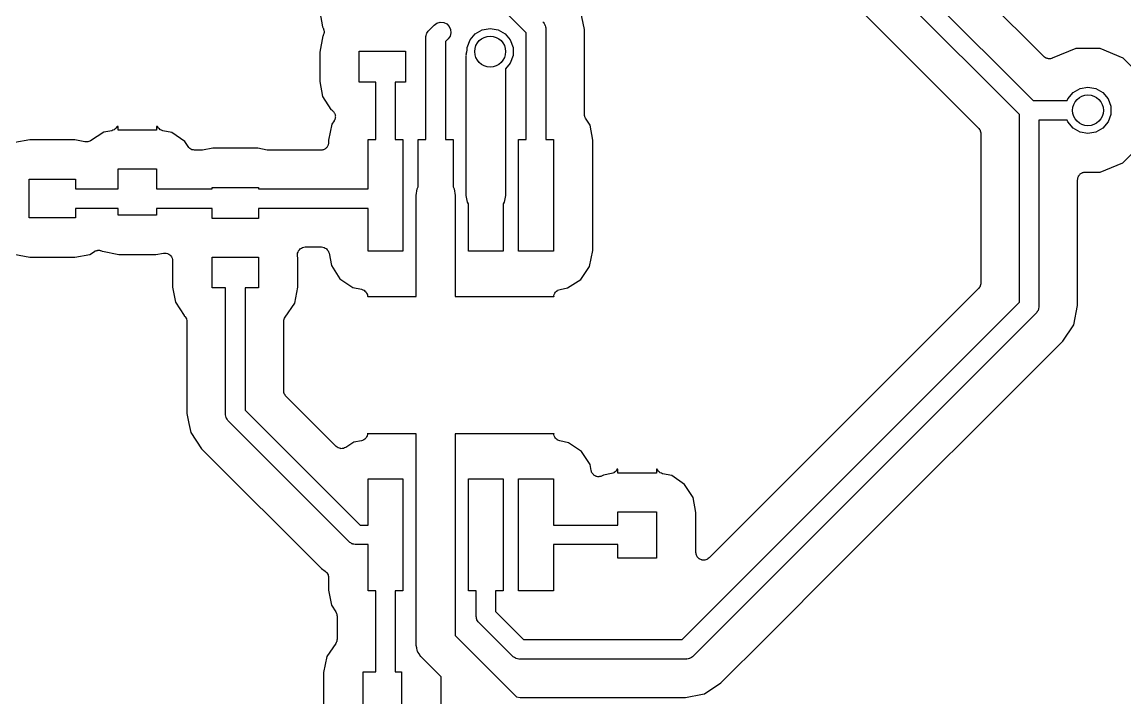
# Model space of a CAD drawing. Extents: x 33.3 to 98.3, y -74.9 to -29.1.
# Drawn here: x 47.15 to 61.44, y -66.16 to -57.4 of the extents above; entities that cross this region are included whole.
import ezdxf

# ---------------------------------------------------------------- set-up
doc = ezdxf.new("R2010")
doc.units = 0
doc.header["$MEASUREMENT"] = 0
doc.layers.add('BLACK', color=7, linetype='CONTINUOUS')

msp = doc.modelspace()

# ---------------------------------------------------------------- linework, layer by layer
at = {"layer": 'Black'}
for p, q in [((60.3885, -57.8508), (56.5263, -53.9886)), ((56.1658, -54.3352), (60.2506, -58.42)), ((60.071, -58.5996), (56.0234, -54.552)), ((55.8456, -55.0813), (59.5417, -58.7774)), ((51.0042, -57.2717), (51.0407, -57.4657)), ((53.68, -57.5426), (53.3454, -57.208)), ((54.434, -57.4998), (54.3845, -57.2508)), ((52.4172, -57.5122), (52.4882, -57.4412)), ((52.4882, -57.4412), (52.5243, -57.4159)), ((52.5243, -57.4159), (52.5669, -57.4045)), ((52.5669, -57.4045), (52.6109, -57.4083)), ((52.6109, -57.4083), (52.6508, -57.427)), ((52.6508, -57.427), (52.682, -57.4582)), ((53.8968, -57.4002), (53.9, -57.4048)), ((53.9, -57.4048), (53.9043, -57.4084)), ((53.9043, -57.4084), (53.9126, -57.4227)), ((53.9126, -57.4227), (53.9221, -57.4363)), ((53.9221, -57.4363), (53.9235, -57.4417)), ((53.9235, -57.4417), (53.9263, -57.4466)), ((53.9263, -57.4466), (53.9292, -57.4629)), ((51.0469, -57.5806), (51.0042, -57.791)), ((51.0407, -57.4657), (51.0464, -57.4744)), ((51.0464, -57.4744), (51.0488, -57.4802)), ((51.0474, -57.5793), (51.0469, -57.5806)), ((51.0512, -57.5743), (51.0474, -57.5793)), ((51.0488, -57.4802), (51.0524, -57.4853)), ((51.0546, -57.5636), (51.0512, -57.5743)), ((51.0524, -57.4853), (51.0555, -57.4961)), ((51.0592, -57.5533), (51.0546, -57.5636)), ((51.0555, -57.4961), (51.0598, -57.5065)), ((51.0597, -57.5471), (51.0592, -57.5533)), ((51.0615, -57.5412), (51.0597, -57.5471)), ((51.0598, -57.5065), (51.0601, -57.5127)), ((51.0601, -57.5127), (51.0618, -57.5187)), ((51.0618, -57.5187), (51.061, -57.5299)), ((51.061, -57.5299), (51.0615, -57.5412)), ((52.3805, -57.5909), (52.3848, -57.5749)), ((52.381, -57.5965), (52.3805, -57.5909)), ((52.3848, -57.5749), (52.3877, -57.5586)), ((52.3877, -57.5586), (52.3905, -57.5537)), ((52.3905, -57.5537), (52.3919, -57.5483)), ((52.3919, -57.5483), (52.4014, -57.5347)), ((52.4014, -57.5347), (52.4097, -57.5204)), ((52.4097, -57.5204), (52.414, -57.5168)), ((52.414, -57.5168), (52.4172, -57.5122)), ((52.6931, -57.5847), (52.6678, -57.6208)), ((52.682, -57.4582), (52.7007, -57.4981)), ((52.7045, -57.5421), (52.6931, -57.5847)), ((52.7007, -57.4981), (52.7045, -57.5421)), ((52.9522, -57.6344), (53.0194, -57.5543)), ((53.0194, -57.5543), (53.11, -57.502)), ((53.11, -57.502), (53.213, -57.4839)), ((53.213, -57.4839), (53.316, -57.502)), ((53.316, -57.502), (53.4066, -57.5543)), ((53.4066, -57.5543), (53.4738, -57.6344)), ((53.68, -58.924), (53.68, -57.5426)), ((53.9292, -57.4629), (53.9335, -57.4789)), ((53.9335, -57.4789), (53.933, -57.4845)), ((53.933, -57.4845), (53.934, -57.49)), ((53.934, -57.49), (53.934, -58.924)), ((54.434, -58.5961), (54.434, -57.4998)), ((52.38, -57.602), (52.381, -57.5965)), ((52.38, -58.924), (52.38, -57.602)), ((52.6678, -57.6208), (52.634, -57.6546)), ((52.634, -57.6546), (52.634, -58.924)), ((52.9164, -57.7327), (52.9522, -57.6344)), ((52.9164, -57.7648), (52.9164, -57.7327)), ((53.4738, -57.6344), (53.5096, -57.7327)), ((53.5096, -57.7327), (53.5096, -57.8373)), ((51.0042, -57.791), (51.0042, -58.1717)), ((51.516, -58.181), (51.516, -57.781)), ((51.516, -57.781), (52.116, -57.781)), ((52.116, -57.781), (52.116, -58.181)), ((52.903, -57.841), (52.9049, -57.83)), ((52.903, -59.649), (52.903, -57.841)), ((52.904, -57.8189), (52.9126, -57.7868)), ((52.9049, -57.83), (52.904, -57.8189)), ((52.9126, -57.7868), (52.9164, -57.7648)), ((53.5096, -57.8373), (53.4738, -57.9356)), ((60.3939, -57.8546), (60.3885, -57.8508)), ((60.3983, -57.8594), (60.3939, -57.8546)), ((60.408, -57.8645), (60.3983, -57.8594)), ((60.417, -57.8707), (60.408, -57.8645)), ((60.4233, -57.8724), (60.417, -57.8707)), ((60.4291, -57.8755), (60.4233, -57.8724)), ((60.4399, -57.8769), (60.4291, -57.8755)), ((60.4505, -57.8797), (60.4399, -57.8769)), ((60.457, -57.8792), (60.4505, -57.8797)), ((60.4635, -57.88), (60.457, -57.8792)), ((60.4742, -57.8777), (60.4635, -57.88)), ((60.4851, -57.8767), (60.4742, -57.8777)), ((60.491, -57.8739), (60.4851, -57.8767)), ((60.4974, -57.8725), (60.491, -57.8739)), ((60.8016, -57.7469), (60.4974, -57.8725)), ((61.1198, -57.7471), (60.8016, -57.7469)), ((61.4138, -57.8692), (61.1198, -57.7471)), ((61.6386, -58.0944), (61.4138, -57.8692)), ((53.4738, -57.9356), (53.411, -58.0104)), ((53.411, -58.0104), (53.411, -59.649)), ((51.0042, -58.1717), (51.0407, -58.3657)), ((51.73, -58.181), (51.516, -58.181)), ((51.73, -58.924), (51.73, -58.181)), ((52.116, -58.181), (51.984, -58.181)), ((51.984, -58.181), (51.984, -58.924)), ((60.7664, -58.3163), (60.857, -58.264)), ((60.857, -58.264), (60.96, -58.2459)), ((60.96, -58.2459), (61.063, -58.264)), ((61.063, -58.264), (61.1536, -58.3163)), ((51.0407, -58.3657), (51.1506, -58.5364)), ((60.2506, -58.42), (60.6906, -58.42)), ((60.6906, -58.42), (60.6992, -58.3964)), ((60.6992, -58.3964), (60.7664, -58.3163)), ((61.1536, -58.3163), (61.2208, -58.3964)), ((61.2208, -58.3964), (61.2566, -58.4947)), ((51.1506, -58.5364), (51.1643, -58.5457)), ((51.1643, -58.5457), (51.1705, -58.5519)), ((51.1705, -58.5519), (51.1778, -58.5568)), ((51.1778, -58.5568), (51.1829, -58.5639)), ((51.1829, -58.5639), (51.1891, -58.57)), ((51.1891, -58.57), (51.1929, -58.5779)), ((51.1929, -58.5779), (51.198, -58.585)), ((51.198, -58.585), (51.2004, -58.5934)), ((51.2004, -58.5934), (51.2041, -58.6013)), ((61.2566, -58.4947), (61.2566, -58.5993)), ((51.1624, -58.7257), (51.1202, -58.934)), ((51.1904, -58.6847), (51.1624, -58.7257)), ((51.194, -58.6768), (51.1904, -58.6847)), ((51.199, -58.6695), (51.194, -58.6768)), ((51.2011, -58.661), (51.199, -58.6695)), ((51.2047, -58.6531), (51.2011, -58.661)), ((51.2041, -58.6013), (51.205, -58.61)), ((51.2054, -58.6444), (51.2047, -58.6531)), ((51.205, -58.61), (51.2074, -58.6185)), ((51.2076, -58.6359), (51.2054, -58.6444)), ((51.2074, -58.6185), (51.2067, -58.6272)), ((51.2067, -58.6272), (51.2076, -58.6359)), ((54.4359, -58.6071), (54.434, -58.5961)), ((54.4365, -58.6182), (54.4359, -58.6071)), ((54.4389, -58.6241), (54.4365, -58.6182)), ((54.44, -58.6303), (54.4389, -58.6241)), ((54.4456, -58.64), (54.44, -58.6303)), ((54.4499, -58.6502), (54.4456, -58.64)), ((54.5073, -58.7393), (54.4499, -58.6502)), ((60.071, -61.0344), (60.071, -58.5996)), ((60.6906, -58.674), (60.325, -58.674)), ((60.325, -58.674), (60.325, -61.087)), ((60.6992, -58.6976), (60.6906, -58.674)), ((60.7664, -58.7777), (60.6992, -58.6976)), ((61.2208, -58.6976), (61.1536, -58.7777)), ((61.2566, -58.5993), (61.2208, -58.6976)), ((48.2063, -58.8297), (48.034, -58.9407)), ((48.3095, -58.8103), (48.2063, -58.8297)), ((48.3252, -58.8044), (48.3095, -58.8103)), ((48.341, -58.7987), (48.3252, -58.8044)), ((48.3414, -58.7983), (48.341, -58.7987)), ((48.342, -58.7981), (48.3414, -58.7983)), ((48.3547, -58.7871), (48.342, -58.7981)), ((48.3676, -58.7763), (48.3547, -58.7871)), ((48.3679, -58.7758), (48.3676, -58.7763)), ((48.3683, -58.7755), (48.3679, -58.7758)), ((48.3766, -58.7608), (48.3683, -58.7755)), ((48.3799, -58.755), (48.3766, -58.7608)), ((48.391, -58.755), (48.3799, -58.755)), ((48.391, -58.805), (48.391, -58.755)), ((48.891, -58.805), (48.391, -58.805)), ((48.9012, -58.755), (48.891, -58.755)), ((48.891, -58.755), (48.891, -58.805)), ((48.9051, -58.7616), (48.9012, -58.755)), ((48.9128, -58.7758), (48.9051, -58.7616)), ((48.9138, -58.7767), (48.9128, -58.7758)), ((48.9144, -58.7778), (48.9138, -58.7767)), ((48.9268, -58.7882), (48.9144, -58.7778)), ((48.9388, -58.7988), (48.9268, -58.7882)), ((48.94, -58.7993), (48.9388, -58.7988)), ((48.941, -58.8001), (48.94, -58.7993)), ((48.9562, -58.8056), (48.941, -58.8001)), ((48.9712, -58.8115), (48.9562, -58.8056)), ((49.0893, -58.8354), (48.9712, -58.8115)), ((49.2564, -58.9496), (49.0893, -58.8354)), ((54.5438, -58.9333), (54.5073, -58.7393)), ((59.5417, -58.7774), (59.5442, -58.781)), ((59.5442, -58.781), (59.5476, -58.7839)), ((59.5476, -58.7839), (59.5541, -58.7952)), ((59.5541, -58.7952), (59.5616, -58.8059)), ((59.5616, -58.8059), (59.5628, -58.8101)), ((59.5628, -58.8101), (59.565, -58.8139)), ((59.565, -58.8139), (59.5672, -58.8268)), ((59.5672, -58.8268), (59.5706, -58.8394)), ((59.5706, -58.8394), (59.5702, -58.8438)), ((59.5702, -58.8438), (59.571, -58.8481)), ((59.571, -58.8481), (59.571, -60.7859)), ((60.857, -58.83), (60.7664, -58.7777)), ((60.96, -58.8481), (60.857, -58.83)), ((61.063, -58.83), (60.96, -58.8481)), ((61.1536, -58.7777), (61.063, -58.83)), ((47.2493, -58.9282), (47.0553, -58.9647)), ((47.83, -58.9282), (47.2493, -58.9282)), ((47.96, -58.9546), (47.83, -58.9282)), ((47.9637, -58.9547), (47.96, -58.9546)), ((47.9673, -58.9558), (47.9637, -58.9547)), ((47.981, -58.9551), (47.9673, -58.9558)), ((47.9947, -58.9555), (47.981, -58.9551)), ((47.9982, -58.9543), (47.9947, -58.9555)), ((48.0019, -58.9541), (47.9982, -58.9543)), ((48.0146, -58.9488), (48.0019, -58.9541)), ((48.0277, -58.9444), (48.0146, -58.9488)), ((48.0306, -58.9421), (48.0277, -58.9444)), ((48.034, -58.9407), (48.0306, -58.9421)), ((49.2998, -59.0171), (49.2564, -58.9496)), ((49.31, -59.0281), (49.2998, -59.0171)), ((51.1012, -59.0197), (51.0968, -59.0273)), ((51.1068, -59.013), (51.1012, -59.0197)), ((51.1098, -59.0048), (51.1068, -59.013)), ((51.1142, -58.9972), (51.1098, -59.0048)), ((51.1157, -58.9886), (51.1142, -58.9972)), ((51.1187, -58.9804), (51.1157, -58.9886)), ((51.1202, -58.963), (51.1187, -58.9716)), ((51.1187, -58.9716), (51.1187, -58.9804)), ((51.1202, -58.934), (51.1202, -58.963)), ((51.632, -59.563), (51.632, -58.924)), ((51.632, -58.924), (51.73, -58.924)), ((51.984, -58.924), (52.082, -58.924)), ((52.082, -58.924), (52.082, -60.374)), ((52.282, -59.5384), (52.282, -58.924)), ((52.282, -58.924), (52.38, -58.924)), ((52.634, -58.924), (52.732, -58.924)), ((52.732, -58.924), (52.732, -59.5384)), ((53.582, -60.374), (53.582, -58.924)), ((53.582, -58.924), (53.68, -58.924)), ((53.934, -58.924), (54.032, -58.924)), ((54.032, -58.924), (54.032, -60.374)), ((54.5438, -60.364), (54.5438, -58.9333)), ((61.4126, -59.2256), (61.6378, -59.0008)), ((49.3196, -59.0396), (49.31, -59.0281)), ((49.3218, -59.0408), (49.3196, -59.0396)), ((49.3234, -59.0426), (49.3218, -59.0408)), ((49.3367, -59.0495), (49.3234, -59.0426)), ((49.3497, -59.057), (49.3367, -59.0495)), ((49.3521, -59.0574), (49.3497, -59.057)), ((49.3543, -59.0585), (49.3521, -59.0574)), ((49.3692, -59.0604), (49.3543, -59.0585)), ((49.3839, -59.063), (49.3692, -59.0604)), ((49.4688, -59.063), (49.3839, -59.063)), ((49.478, -59.0614), (49.4688, -59.063)), ((49.4873, -59.0613), (49.478, -59.0614)), ((49.6203, -59.0362), (49.4873, -59.0613)), ((50.201, -59.0362), (49.6203, -59.0362)), ((50.3233, -59.061), (50.201, -59.0362)), ((50.3333, -59.0613), (50.3233, -59.061)), ((50.3431, -59.063), (50.3333, -59.0613)), ((51.0202, -59.063), (50.3431, -59.063)), ((51.0289, -59.0615), (51.0202, -59.063)), ((51.0376, -59.0615), (51.0289, -59.0615)), ((51.0458, -59.0585), (51.0376, -59.0615)), ((51.0544, -59.057), (51.0458, -59.0585)), ((51.062, -59.0526), (51.0544, -59.057)), ((51.0702, -59.0496), (51.062, -59.0526)), ((51.0769, -59.044), (51.0702, -59.0496)), ((51.0845, -59.0396), (51.0769, -59.044)), ((51.0901, -59.0329), (51.0845, -59.0396)), ((51.0968, -59.0273), (51.0901, -59.0329)), ((48.391, -59.563), (48.391, -59.305)), ((48.391, -59.305), (48.891, -59.305)), ((48.891, -59.305), (48.891, -59.563)), ((61.1184, -59.3471), (61.4126, -59.2256)), ((47.24, -59.94), (47.24, -59.44)), ((47.24, -59.44), (47.84, -59.44)), ((47.84, -59.44), (47.84, -59.563)), ((60.825, -59.447), (60.8265, -59.4383)), ((60.825, -61.0772), (60.825, -59.447)), ((60.8265, -59.4295), (60.8295, -59.4213)), ((60.8265, -59.4383), (60.8265, -59.4295)), ((60.8295, -59.4213), (60.831, -59.4128)), ((60.831, -59.4128), (60.8354, -59.4052)), ((60.8354, -59.4052), (60.8384, -59.3969)), ((60.8384, -59.3969), (60.844, -59.3902)), ((60.844, -59.3902), (60.8484, -59.3827)), ((60.8484, -59.3827), (60.8551, -59.377)), ((60.8551, -59.377), (60.8608, -59.3703)), ((60.8608, -59.3703), (60.8683, -59.366)), ((60.8683, -59.366), (60.875, -59.3604)), ((60.875, -59.3604), (60.8833, -59.3574)), ((60.8833, -59.3574), (60.8909, -59.353)), ((60.8909, -59.353), (60.8995, -59.3515)), ((60.8995, -59.3515), (60.9076, -59.3485)), ((60.9076, -59.3485), (60.9164, -59.3485)), ((60.9164, -59.3485), (60.9251, -59.347)), ((60.9251, -59.347), (61.1184, -59.3471)), ((47.84, -59.563), (48.133, -59.563)), ((48.133, -59.563), (48.391, -59.563)), ((48.891, -59.563), (49.53, -59.563)), ((49.53, -59.563), (49.611, -59.563)), ((49.611, -59.563), (49.611, -59.548)), ((49.611, -59.548), (50.211, -59.548)), ((50.211, -59.548), (50.211, -59.563)), ((50.211, -59.563), (51.632, -59.563)), ((52.253, -59.649), (52.2683, -59.5621)), ((52.2683, -59.5621), (52.282, -59.5384)), ((52.732, -59.5384), (52.7457, -59.5621)), ((52.7457, -59.5621), (52.761, -59.649)), ((52.253, -60.959), (52.253, -59.649)), ((52.761, -59.649), (52.761, -60.959)), ((52.9183, -59.7359), (52.903, -59.649)), ((52.932, -59.7596), (52.9183, -59.7359)), ((53.3957, -59.7359), (53.382, -59.7596)), ((53.411, -59.649), (53.3957, -59.7359)), ((48.133, -59.817), (47.84, -59.817)), ((47.84, -59.817), (47.84, -59.94)), ((48.391, -59.817), (48.133, -59.817)), ((48.391, -59.905), (48.391, -59.817)), ((49.53, -59.817), (48.891, -59.817)), ((48.891, -59.817), (48.891, -59.905)), ((49.611, -59.817), (49.53, -59.817)), ((49.611, -59.948), (49.611, -59.817)), ((51.632, -59.817), (50.211, -59.817)), ((50.211, -59.817), (50.211, -59.948)), ((51.632, -60.374), (51.632, -59.817)), ((52.932, -60.374), (52.932, -59.7596)), ((53.382, -59.7596), (53.382, -60.374)), ((47.84, -59.94), (47.24, -59.94)), ((48.891, -59.905), (48.391, -59.905)), ((50.211, -59.948), (49.611, -59.948)), ((47.0396, -60.4091), (47.25, -60.4518)), ((47.25, -60.4518), (47.8307, -60.4518)), ((47.8307, -60.4518), (48.0247, -60.4153)), ((48.0247, -60.4153), (48.0861, -60.3757)), ((48.0861, -60.3757), (48.0918, -60.3733)), ((48.0918, -60.3733), (48.0969, -60.3697)), ((48.0969, -60.3697), (48.1077, -60.3666)), ((48.1077, -60.3666), (48.1181, -60.3623)), ((48.1181, -60.3623), (48.1243, -60.362)), ((48.1243, -60.362), (48.1303, -60.3603)), ((48.1303, -60.3603), (48.1416, -60.3612)), ((48.1416, -60.3612), (48.1528, -60.3606)), ((48.1528, -60.3606), (48.1588, -60.3625)), ((48.1588, -60.3625), (48.165, -60.3629)), ((48.165, -60.3629), (48.1752, -60.3676)), ((48.1752, -60.3676), (48.186, -60.3709)), ((48.186, -60.3709), (48.1901, -60.374)), ((48.1901, -60.374), (48.401, -60.4168)), ((48.401, -60.4168), (48.8817, -60.4168)), ((48.8817, -60.4168), (48.9808, -60.3981)), ((48.9808, -60.3981), (48.9813, -60.3981)), ((48.9813, -60.3981), (48.9819, -60.3979)), ((48.9819, -60.3979), (48.9987, -60.3979)), ((48.9987, -60.3979), (49.0155, -60.3977)), ((49.0155, -60.3977), (49.016, -60.3979)), ((49.016, -60.3979), (49.0166, -60.3979)), ((49.0166, -60.3979), (49.0324, -60.4037)), ((49.0324, -60.4037), (49.0483, -60.4092)), ((49.0483, -60.4092), (49.0487, -60.4096)), ((49.0487, -60.4096), (49.0492, -60.4098)), ((49.0492, -60.4098), (49.0621, -60.4206)), ((49.0621, -60.4206), (49.0751, -60.4312)), ((49.0751, -60.4312), (49.0754, -60.4317)), ((49.0754, -60.4317), (49.0758, -60.4321)), ((49.0758, -60.4321), (49.0842, -60.4466)), ((49.0842, -60.4466), (49.0928, -60.4611)), ((49.611, -60.848), (49.611, -60.448)), ((49.611, -60.448), (50.211, -60.448)), ((50.211, -60.448), (50.211, -60.848)), ((50.7182, -60.4008), (50.7184, -60.4002)), ((50.7184, -60.4175), (50.7182, -60.4008)), ((50.7184, -60.3996), (50.7242, -60.3838)), ((50.7184, -60.4002), (50.7184, -60.3996)), ((50.7184, -60.4344), (50.7184, -60.4175)), ((50.7186, -60.4349), (50.7184, -60.4344)), ((50.7186, -60.4355), (50.7186, -60.4349)), ((50.7228, -60.4573), (50.7186, -60.4355)), ((50.7242, -60.3838), (50.7298, -60.368)), ((50.7298, -60.368), (50.7301, -60.3675)), ((50.7301, -60.3675), (50.7303, -60.367)), ((50.7303, -60.367), (50.7411, -60.3541)), ((50.7411, -60.3541), (50.7518, -60.3411)), ((50.7518, -60.3411), (50.7523, -60.3408)), ((50.7523, -60.3408), (50.7526, -60.3404)), ((50.7526, -60.3404), (50.7671, -60.332)), ((50.7671, -60.332), (50.7816, -60.3234)), ((50.7816, -60.3234), (50.7822, -60.3233)), ((50.7822, -60.3233), (50.7827, -60.323)), ((50.7827, -60.323), (50.7992, -60.3201)), ((50.7992, -60.3201), (50.8158, -60.317)), ((50.8158, -60.317), (50.8164, -60.3171)), ((50.8164, -60.3171), (50.8169, -60.317)), ((50.8169, -60.317), (51.0283, -60.317)), ((51.0283, -60.317), (51.0448, -60.3199)), ((51.0448, -60.3199), (51.0615, -60.3226)), ((51.0615, -60.3226), (51.062, -60.3229)), ((51.062, -60.3229), (51.0625, -60.323)), ((51.0625, -60.323), (51.0771, -60.3314)), ((51.0771, -60.3314), (51.0917, -60.3397)), ((51.0917, -60.3397), (51.0921, -60.3401)), ((51.0921, -60.3401), (51.0926, -60.3404)), ((51.0926, -60.3404), (51.1034, -60.3533)), ((51.1034, -60.3533), (51.1144, -60.366)), ((51.1144, -60.366), (51.1146, -60.3666)), ((51.1146, -60.3666), (51.1149, -60.367)), ((51.1149, -60.367), (51.1207, -60.3828)), ((51.1207, -60.3828), (51.1266, -60.3985)), ((51.1266, -60.3985), (51.1567, -60.5587)), ((52.082, -60.374), (51.632, -60.374)), ((53.382, -60.374), (52.932, -60.374)), ((54.032, -60.374), (53.582, -60.374)), ((54.5016, -60.5723), (54.5438, -60.364)), ((49.0928, -60.4611), (49.0929, -60.4617)), ((49.0929, -60.4617), (49.0932, -60.4622)), ((49.0932, -60.4622), (49.0961, -60.4787)), ((49.0961, -60.4787), (49.0992, -60.4952)), ((49.0992, -60.4952), (49.0991, -60.4958)), ((49.0991, -60.4958), (49.0992, -60.4964)), ((49.0992, -60.4964), (49.0992, -60.8387)), ((50.7228, -60.838), (50.7228, -60.4573)), ((51.1567, -60.5587), (51.2666, -60.7294)), ((54.3874, -60.7394), (54.5016, -60.5723)), ((51.2666, -60.7294), (51.4337, -60.8436)), ((49.0992, -60.8387), (49.1357, -61.0327)), ((49.784, -60.848), (49.611, -60.848)), ((49.784, -62.484), (49.784, -60.848)), ((50.211, -60.848), (50.038, -60.848)), ((50.038, -60.848), (50.038, -62.4314)), ((50.6806, -61.0463), (50.7228, -60.838)), ((51.4337, -60.8436), (51.5468, -60.8665)), ((51.5468, -60.8665), (51.5618, -60.8724)), ((51.5618, -60.8724), (51.577, -60.8779)), ((51.577, -60.8779), (51.578, -60.8787)), ((51.578, -60.8787), (51.5792, -60.8792)), ((51.5792, -60.8792), (51.5913, -60.8898)), ((54.0733, -60.8909), (54.086, -60.88)), ((54.086, -60.88), (54.0866, -60.8798)), ((54.0866, -60.8798), (54.087, -60.8794)), ((54.087, -60.8794), (54.1028, -60.8736)), ((54.1028, -60.8736), (54.1185, -60.8677)), ((54.1185, -60.8677), (54.2167, -60.8493)), ((54.2167, -60.8493), (54.3874, -60.7394)), ((59.5417, -60.8566), (56.0505, -64.3478)), ((59.5442, -60.853), (59.5417, -60.8566)), ((59.5476, -60.8501), (59.5442, -60.853)), ((59.5541, -60.8388), (59.5476, -60.8501)), ((59.5616, -60.8281), (59.5541, -60.8388)), ((59.5628, -60.8239), (59.5616, -60.8281)), ((59.565, -60.8201), (59.5628, -60.8239)), ((59.5672, -60.8072), (59.565, -60.8201)), ((59.5706, -60.7946), (59.5672, -60.8072)), ((59.571, -60.7859), (59.5702, -60.7902)), ((59.5702, -60.7902), (59.5706, -60.7946)), ((51.5913, -60.8898), (51.6036, -60.9002)), ((51.6036, -60.9002), (51.6042, -60.9013)), ((51.6042, -60.9013), (51.6052, -60.9022)), ((51.6052, -60.9022), (51.6129, -60.9163)), ((51.6129, -60.9163), (51.621, -60.9303)), ((51.621, -60.9303), (51.6212, -60.9315)), ((51.6212, -60.9315), (51.6218, -60.9327)), ((51.6218, -60.9327), (51.6242, -60.9486)), ((51.6242, -60.9486), (51.627, -60.9645)), ((51.627, -60.9645), (51.627, -60.959)), ((51.627, -60.959), (52.253, -60.959)), ((52.761, -60.959), (54.037, -60.959)), ((54.037, -60.966), (54.0399, -60.9495)), ((54.037, -60.959), (54.037, -60.966)), ((54.0399, -60.9495), (54.0426, -60.9329)), ((54.0426, -60.9329), (54.0429, -60.9324)), ((54.0429, -60.9324), (54.043, -60.9318)), ((54.043, -60.9318), (54.0514, -60.9173)), ((54.0514, -60.9173), (54.0597, -60.9026)), ((54.0597, -60.9026), (54.0601, -60.9022)), ((54.0601, -60.9022), (54.0604, -60.9017)), ((54.0604, -60.9017), (54.0733, -60.8909)), ((49.1357, -61.0327), (49.2483, -61.2075)), ((50.5554, -61.2294), (50.6806, -61.0463)), ((55.7004, -65.405), (60.071, -61.0344)), ((60.3036, -61.1543), (60.2953, -61.1686)), ((60.3131, -61.1407), (60.3036, -61.1543)), ((60.3145, -61.1353), (60.3131, -61.1407)), ((60.3173, -61.1304), (60.3145, -61.1353)), ((60.3202, -61.1141), (60.3173, -61.1304)), ((60.3245, -61.0981), (60.3202, -61.1141)), ((60.325, -61.087), (60.324, -61.0925)), ((60.324, -61.0925), (60.3245, -61.0981)), ((60.7755, -61.3262), (60.825, -61.0772)), ((49.2483, -61.2075), (49.2502, -61.2094)), ((49.2502, -61.2094), (49.2606, -61.2181)), ((49.2606, -61.2181), (49.2625, -61.2215)), ((49.2625, -61.2215), (49.2653, -61.2241)), ((49.2653, -61.2241), (49.2712, -61.2364)), ((49.2712, -61.2364), (49.278, -61.2482)), ((49.278, -61.2482), (49.2786, -61.252)), ((49.2786, -61.252), (49.2803, -61.2554)), ((49.2803, -61.2554), (49.2816, -61.269)), ((49.2816, -61.269), (49.284, -61.2824)), ((49.284, -61.2824), (49.284, -62.4742)), ((50.538, -61.2859), (50.5402, -61.2735)), ((50.538, -62.1829), (50.538, -61.2859)), ((50.5402, -61.2735), (50.5411, -61.2611)), ((50.5411, -61.2611), (50.5432, -61.2566)), ((50.5432, -61.2566), (50.544, -61.2517)), ((50.544, -61.2517), (50.5503, -61.2408)), ((50.5503, -61.2408), (50.5554, -61.2294)), ((60.2878, -61.1768), (55.8428, -65.6218)), ((60.291, -61.1722), (60.2878, -61.1768)), ((60.2953, -61.1686), (60.291, -61.1722)), ((60.6344, -61.5373), (60.7755, -61.3262)), ((57.7463, -64.4254), (60.6344, -61.5373)), ((50.5388, -62.1872), (50.538, -62.1829)), ((50.5384, -62.1916), (50.5388, -62.1872)), ((50.5418, -62.2042), (50.5384, -62.1916)), ((50.544, -62.2171), (50.5418, -62.2042)), ((50.5462, -62.2209), (50.544, -62.2171)), ((50.5474, -62.2251), (50.5462, -62.2209)), ((50.5549, -62.2358), (50.5474, -62.2251)), ((50.5614, -62.2471), (50.5549, -62.2358)), ((50.5648, -62.25), (50.5614, -62.2471)), ((50.5673, -62.2536), (50.5648, -62.25)), ((51.217, -62.9033), (50.5673, -62.2536)), ((50.038, -62.4314), (51.5286, -63.922)), ((49.284, -62.4742), (49.3099, -62.6043)), ((49.785, -62.4895), (49.784, -62.484)), ((49.7845, -62.4951), (49.785, -62.4895)), ((49.7888, -62.5111), (49.7845, -62.4951)), ((49.7917, -62.5274), (49.7888, -62.5111)), ((49.7945, -62.5323), (49.7917, -62.5274)), ((49.7959, -62.5377), (49.7945, -62.5323)), ((49.8054, -62.5513), (49.7959, -62.5377)), ((49.8137, -62.5656), (49.8054, -62.5513)), ((49.818, -62.5692), (49.8137, -62.5656)), ((49.8212, -62.5738), (49.818, -62.5692)), ((51.3862, -64.1388), (49.8212, -62.5738)), ((49.3099, -62.6043), (49.3099, -62.6043)), ((49.3099, -62.6043), (49.3335, -62.7232)), ((49.3335, -62.7232), (49.4746, -62.9343)), ((51.627, -62.732), (51.6241, -62.7485)), ((51.627, -62.739), (51.627, -62.732)), ((54.0398, -62.7494), (54.037, -62.7335)), ((54.037, -62.7335), (54.037, -62.739)), ((51.4473, -62.8487), (51.3418, -62.9167)), ((51.5455, -62.8303), (51.4473, -62.8487)), ((51.5611, -62.8244), (51.5455, -62.8303)), ((51.577, -62.8186), (51.5611, -62.8244)), ((51.5774, -62.8182), (51.577, -62.8186)), ((51.578, -62.818), (51.5774, -62.8182)), ((51.5907, -62.8071), (51.578, -62.818)), ((51.6036, -62.7963), (51.5907, -62.8071)), ((51.6039, -62.7958), (51.6036, -62.7963)), ((51.6043, -62.7954), (51.6039, -62.7958)), ((51.6126, -62.7807), (51.6043, -62.7954)), ((51.621, -62.7662), (51.6126, -62.7807)), ((51.6211, -62.7656), (51.621, -62.7662)), ((51.6214, -62.7651), (51.6211, -62.7656)), ((51.6241, -62.7485), (51.6214, -62.7651)), ((52.253, -62.739), (51.627, -62.739)), ((52.253, -64.049), (52.253, -62.739)), ((54.037, -62.739), (52.761, -62.739)), ((52.761, -62.739), (52.761, -64.049)), ((54.0422, -62.7653), (54.0398, -62.7494)), ((54.0428, -62.7665), (54.0422, -62.7653)), ((54.043, -62.7677), (54.0428, -62.7665)), ((54.0511, -62.7817), (54.043, -62.7677)), ((54.0588, -62.7958), (54.0511, -62.7817)), ((54.0598, -62.7967), (54.0588, -62.7958)), ((54.0604, -62.7978), (54.0598, -62.7967)), ((54.0728, -62.8082), (54.0604, -62.7978)), ((54.0848, -62.8188), (54.0728, -62.8082)), ((54.086, -62.8193), (54.0848, -62.8188)), ((54.087, -62.8201), (54.086, -62.8193)), ((54.1022, -62.8256), (54.087, -62.8201)), ((54.1172, -62.8315), (54.1022, -62.8256)), ((54.2303, -62.8544), (54.1172, -62.8315)), ((54.3974, -62.9686), (54.2303, -62.8544)), ((49.4746, -62.9343), (51.0257, -64.4854)), ((51.2296, -62.9121), (51.217, -62.9033)), ((51.2419, -62.9215), (51.2296, -62.9121)), ((51.2438, -62.9221), (51.2419, -62.9215)), ((51.2454, -62.9232), (51.2438, -62.9221)), ((51.2603, -62.9272), (51.2454, -62.9232)), ((51.2751, -62.9318), (51.2603, -62.9272)), ((51.2771, -62.9317), (51.2751, -62.9318)), ((51.279, -62.9322), (51.2771, -62.9317)), ((51.2944, -62.9308), (51.279, -62.9322)), ((51.3098, -62.9301), (51.2944, -62.9308)), ((51.3116, -62.9293), (51.3098, -62.9301)), ((51.3136, -62.9292), (51.3116, -62.9293)), ((51.3276, -62.9226), (51.3136, -62.9292)), ((51.3418, -62.9167), (51.3276, -62.9226)), ((54.5073, -63.1393), (54.3974, -62.9686)), ((54.5215, -63.2152), (54.5073, -63.1393)), ((54.5253, -63.2251), (54.5215, -63.2152)), ((54.5276, -63.2354), (54.5253, -63.2251)), ((54.5313, -63.2412), (54.5276, -63.2354)), ((54.5338, -63.2477), (54.5313, -63.2412)), ((54.5407, -63.2557), (54.5338, -63.2477)), ((54.5464, -63.2646), (54.5407, -63.2557)), ((54.5519, -63.2688), (54.5464, -63.2646)), ((54.5564, -63.2741), (54.5519, -63.2688)), ((54.5656, -63.2792), (54.5564, -63.2741)), ((54.574, -63.2856), (54.5656, -63.2792)), ((54.5806, -63.2877), (54.574, -63.2856)), ((54.5867, -63.2911), (54.5806, -63.2877)), ((54.5971, -63.2928), (54.5867, -63.2911)), ((54.6072, -63.2959), (54.5971, -63.2928)), ((54.6141, -63.2956), (54.6072, -63.2959)), ((54.6209, -63.2967), (54.6141, -63.2956)), ((54.6313, -63.2948), (54.6209, -63.2967)), ((54.6419, -63.2942), (54.6313, -63.2948)), ((54.6483, -63.2916), (54.6419, -63.2942)), ((54.6551, -63.2903), (54.6483, -63.2916)), ((54.6642, -63.2849), (54.6551, -63.2903)), ((54.6739, -63.2808), (54.6642, -63.2849)), ((54.6833, -63.2747), (54.6739, -63.2808)), ((54.7865, -63.2553), (54.6833, -63.2747)), ((54.8022, -63.2494), (54.7865, -63.2553)), ((54.818, -63.2437), (54.8022, -63.2494)), ((54.8184, -63.2433), (54.818, -63.2437)), ((54.819, -63.2431), (54.8184, -63.2433)), ((54.8317, -63.2321), (54.819, -63.2431)), ((54.8446, -63.2213), (54.8317, -63.2321)), ((54.8449, -63.2208), (54.8446, -63.2213)), ((54.8453, -63.2205), (54.8449, -63.2208)), ((54.8536, -63.2058), (54.8453, -63.2205)), ((54.8569, -63.2), (54.8536, -63.2058)), ((54.868, -63.2), (54.8569, -63.2)), ((54.868, -63.25), (54.868, -63.2)), ((55.368, -63.25), (54.868, -63.25)), ((55.3782, -63.2), (55.368, -63.2)), ((55.368, -63.2), (55.368, -63.25)), ((55.3821, -63.2066), (55.3782, -63.2)), ((55.3898, -63.2208), (55.3821, -63.2066)), ((55.3908, -63.2217), (55.3898, -63.2208)), ((55.3914, -63.2228), (55.3908, -63.2217)), ((55.4038, -63.2332), (55.3914, -63.2228)), ((55.4158, -63.2438), (55.4038, -63.2332)), ((55.417, -63.2443), (55.4158, -63.2438)), ((55.418, -63.2451), (55.417, -63.2443)), ((55.4332, -63.2506), (55.418, -63.2451)), ((55.4482, -63.2565), (55.4332, -63.2506)), ((55.5663, -63.2804), (55.4482, -63.2565)), ((55.7334, -63.3946), (55.5663, -63.2804)), ((51.632, -63.922), (51.632, -63.324)), ((51.632, -63.324), (52.082, -63.324)), ((52.082, -63.324), (52.082, -64.774)), ((52.932, -64.774), (52.932, -63.324)), ((52.932, -63.324), (53.382, -63.324)), ((53.382, -63.324), (53.382, -64.774)), ((53.582, -64.774), (53.582, -63.324)), ((53.582, -63.324), (54.032, -63.324)), ((54.032, -63.324), (54.032, -63.922)), ((55.8433, -63.5653), (55.7334, -63.3946)), ((55.8798, -63.7593), (55.8433, -63.5653)), ((54.868, -63.922), (54.868, -63.75)), ((54.868, -63.75), (55.368, -63.75)), ((55.368, -63.75), (55.368, -64.35)), ((55.8798, -64.2771), (55.8798, -63.7593)), ((51.5286, -63.922), (51.632, -63.922)), ((54.032, -63.922), (54.868, -63.922)), ((51.3908, -64.142), (51.3862, -64.1388)), ((51.3944, -64.1463), (51.3908, -64.142)), ((51.4087, -64.1546), (51.3944, -64.1463)), ((51.4223, -64.1641), (51.4087, -64.1546)), ((51.4277, -64.1655), (51.4223, -64.1641)), ((51.4326, -64.1683), (51.4277, -64.1655)), ((52.253, -65.461), (52.253, -64.049)), ((52.761, -64.049), (52.761, -65.3558)), ((51.4489, -64.1712), (51.4326, -64.1683)), ((51.4649, -64.1755), (51.4489, -64.1712)), ((51.4705, -64.175), (51.4649, -64.1755)), ((51.476, -64.176), (51.4705, -64.175)), ((51.632, -64.176), (51.476, -64.176)), ((51.632, -64.774), (51.632, -64.176)), ((54.868, -64.176), (54.032, -64.176)), ((54.032, -64.176), (54.032, -64.774)), ((54.868, -64.35), (54.868, -64.176)), ((55.882, -64.29), (55.8798, -64.2771)), ((55.8832, -64.303), (55.882, -64.29)), ((55.885, -64.307), (55.8832, -64.303)), ((55.8858, -64.3113), (55.885, -64.307)), ((55.368, -64.35), (54.868, -64.35)), ((55.8923, -64.3226), (55.8858, -64.3113)), ((55.8978, -64.3345), (55.8923, -64.3226)), ((55.901, -64.3376), (55.8978, -64.3345)), ((55.9031, -64.3414), (55.901, -64.3376)), ((55.9132, -64.3498), (55.9031, -64.3414)), ((55.9224, -64.359), (55.9132, -64.3498)), ((55.9264, -64.3609), (55.9224, -64.359)), ((55.9298, -64.3637), (55.9264, -64.3609)), ((55.942, -64.3682), (55.9298, -64.3637)), ((55.9539, -64.3737), (55.942, -64.3682)), ((55.9583, -64.3741), (55.9539, -64.3737)), ((55.9624, -64.3756), (55.9583, -64.3741)), ((55.9755, -64.3756), (55.9624, -64.3756)), ((55.9885, -64.3767), (55.9755, -64.3756)), ((55.9927, -64.3756), (55.9885, -64.3767)), ((55.9971, -64.3756), (55.9927, -64.3756)), ((56.0094, -64.3711), (55.9971, -64.3756)), ((56.022, -64.3677), (56.0094, -64.3711)), ((56.0256, -64.3652), (56.022, -64.3677)), ((56.0298, -64.3637), (56.0256, -64.3652)), ((56.0398, -64.3553), (56.0298, -64.3637)), ((56.0505, -64.3478), (56.0398, -64.3553)), ((56.7854, -65.3863), (57.7463, -64.4254)), ((51.0257, -64.4854), (51.0758, -64.5189)), ((51.0758, -64.5189), (51.086, -64.5287)), ((51.086, -64.5287), (51.0968, -64.5378)), ((51.0968, -64.5378), (51.0985, -64.5406)), ((51.0985, -64.5406), (51.1009, -64.5429)), ((51.1009, -64.5429), (51.1071, -64.5556)), ((51.1071, -64.5556), (51.1142, -64.5678)), ((51.1142, -64.5678), (51.1148, -64.5711)), ((51.1148, -64.5711), (51.1163, -64.574)), ((51.1163, -64.574), (51.1178, -64.5881)), ((51.1178, -64.5881), (51.1202, -64.602)), ((51.1202, -64.602), (51.1202, -64.7647)), ((51.1202, -64.7647), (51.1567, -64.9587)), ((51.73, -64.774), (51.632, -64.774)), ((51.73, -65.825), (51.73, -64.774)), ((52.082, -64.774), (51.984, -64.774)), ((51.984, -64.774), (51.984, -65.825)), ((53.03, -64.774), (52.932, -64.774)), ((53.03, -65.095), (53.03, -64.774)), ((53.382, -64.774), (53.284, -64.774)), ((53.284, -64.774), (53.284, -65.0424)), ((54.032, -64.774), (53.582, -64.774)), ((51.1567, -64.9587), (51.2141, -65.0478)), ((51.2141, -65.0478), (51.2184, -65.058)), ((51.2184, -65.058), (51.224, -65.0677)), ((51.224, -65.0677), (51.2251, -65.0739)), ((51.2251, -65.0739), (51.2275, -65.0798)), ((51.2275, -65.0798), (51.2281, -65.0909)), ((51.2281, -65.0909), (51.23, -65.1019)), ((51.23, -65.1019), (51.23, -65.4003)), ((53.031, -65.1005), (53.03, -65.095)), ((53.0305, -65.1061), (53.031, -65.1005)), ((53.0348, -65.1221), (53.0305, -65.1061)), ((53.0377, -65.1384), (53.0348, -65.1221)), ((53.0405, -65.1433), (53.0377, -65.1384)), ((53.0419, -65.1487), (53.0405, -65.1433)), ((53.0514, -65.1623), (53.0419, -65.1487)), ((53.0597, -65.1766), (53.0514, -65.1623)), ((53.284, -65.0424), (53.6466, -65.405)), ((53.064, -65.1802), (53.0597, -65.1766)), ((53.0672, -65.1848), (53.064, -65.1802)), ((53.5042, -65.6218), (53.0672, -65.1848)), ((51.2177, -65.4453), (51.2126, -65.4567)), ((51.224, -65.4345), (51.2177, -65.4453)), ((51.2248, -65.4296), (51.224, -65.4345)), ((51.2269, -65.4251), (51.2248, -65.4296)), ((51.2278, -65.4126), (51.2269, -65.4251)), ((51.23, -65.4003), (51.2278, -65.4126)), ((52.761, -65.3558), (53.5544, -66.1492)), ((53.6466, -65.405), (55.7004, -65.405)), ((56.2033, -65.9684), (56.7854, -65.3863)), ((56.7854, -65.3863), (56.7854, -65.3863)), ((51.2126, -65.4567), (51.0964, -65.6267)), ((52.2549, -65.472), (52.253, -65.461)), ((52.254, -65.4831), (52.2549, -65.472)), ((52.2626, -65.5152), (52.254, -65.4831)), ((52.2683, -65.5479), (52.2626, -65.5152)), ((52.2739, -65.5576), (52.2683, -65.5479)), ((52.2768, -65.5683), (52.2739, -65.5576)), ((52.2958, -65.5955), (52.2768, -65.5683)), ((52.3124, -65.6243), (52.2958, -65.5955)), ((51.0964, -65.6267), (51.0542, -65.835)), ((52.321, -65.6315), (52.3124, -65.6243)), ((52.3274, -65.6406), (52.321, -65.6315)), ((52.5778, -65.891), (52.3274, -65.6406)), ((53.5088, -65.625), (53.5042, -65.6218)), ((53.5124, -65.6293), (53.5088, -65.625)), ((53.5267, -65.6376), (53.5124, -65.6293)), ((53.5403, -65.6471), (53.5267, -65.6376)), ((53.5457, -65.6485), (53.5403, -65.6471)), ((53.5506, -65.6513), (53.5457, -65.6485)), ((53.5669, -65.6542), (53.5506, -65.6513)), ((53.5829, -65.6585), (53.5669, -65.6542)), ((53.5885, -65.658), (53.5829, -65.6585)), ((53.594, -65.659), (53.5885, -65.658)), ((55.753, -65.659), (53.594, -65.659)), ((55.7585, -65.658), (55.753, -65.659)), ((55.7641, -65.6585), (55.7585, -65.658)), ((55.7801, -65.6542), (55.7641, -65.6585)), ((55.7964, -65.6513), (55.7801, -65.6542)), ((55.8013, -65.6485), (55.7964, -65.6513)), ((55.8067, -65.6471), (55.8013, -65.6485)), ((55.8203, -65.6376), (55.8067, -65.6471)), ((55.8346, -65.6293), (55.8203, -65.6376)), ((55.8382, -65.625), (55.8346, -65.6293)), ((55.8428, -65.6218), (55.8382, -65.625)), ((51.0542, -65.835), (51.0542, -66.4157)), ((51.566, -66.425), (51.566, -65.825)), ((51.566, -65.825), (51.73, -65.825)), ((51.984, -65.825), (52.066, -65.825)), ((52.066, -65.825), (52.066, -66.425)), ((52.5778, -66.415), (52.5778, -65.891)), ((55.9922, -66.1095), (56.2033, -65.9684)), ((53.5544, -66.1492), (53.6038, -66.159)), ((53.6038, -66.159), (55.7432, -66.159)), ((55.7432, -66.159), (55.9655, -66.1148)), ((55.9655, -66.1148), (55.9922, -66.1095))]:
    msp.add_line(p, q, dxfattribs=at)
for centre in [(53.213, -57.785), (60.96, -58.547)]:
    msp.add_circle(centre, 0.2, dxfattribs=at)

doc.saveas('drawing.dxf')
